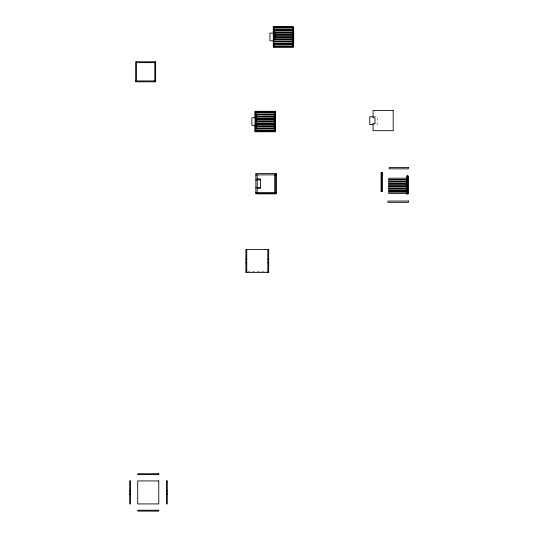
<?xml version="1.0" encoding="UTF-8"?>
<svg xmlns="http://www.w3.org/2000/svg" width="538" height="538" viewBox="0 0 538 538"><rect width="100%" height="100%" fill="white"/><g stroke="black" fill="none" stroke-linecap="round" stroke-linejoin="round"><path stroke-width="0.4" stroke-dasharray="2.69 2.02" d="M373.56 116.8L377.387 116.8L377.387 124.46L373.56 124.46M247.561 271.683L267.823 271.683"/><path stroke-width="0.81" d="M273.291 26.947L293.304 26.947L293.304 46.961L273.291 46.961L273.291 26.9L293.398 26.9L293.398 28.575M273.291 27.808L292.874 27.808L292.874 46.1M293.304 28.527L293.687 28.527L293.687 45.286L293.304 45.286M274.151 29.153L292.443 29.153M274.151 30.014L292.443 30.014M273.721 30.491L292.874 30.491M273.721 31.93L292.874 31.93M273.721 32.408L292.874 32.408M273.768 33.127L269.935 33.127L269.935 40.787L273.768 40.787M273.721 33.84L292.874 33.84M273.929 34.082L275.207 34.082L275.207 38.185M273.721 34.324L292.874 34.324M273.721 35.757L292.874 35.757M273.721 36.234L292.874 36.234M273.721 37.673L292.874 37.673M273.721 38.151L292.874 38.151M273.721 39.59L292.874 39.59M273.721 40.068L292.874 40.068M273.721 41.507L292.874 41.507M273.721 41.984L292.874 41.984M273.721 43.417L292.874 43.417M274.151 43.901L292.443 43.901M274.151 44.762L292.443 44.762M293.304 46.1L273.721 46.1L273.721 27.808M273.291 47.008L293.398 47.008L293.398 45.333M136.504 62.643L155.657 62.643M135.643 80.935L154.796 80.935M255.893 112.597L275.476 112.597M255.893 113.034L274.615 113.034M255.893 114.372L274.615 114.372M255.893 114.802L274.615 114.802M255.893 116.141L274.615 116.141M255.893 116.571L274.615 116.571M372.794 116.8L369.727 116.8L369.727 124.46L372.794 124.46M254.911 117.701L251.845 117.701L251.845 125.361L254.911 125.361M255.893 117.916L274.615 117.916M255.893 118.347L274.615 118.347M255.893 119.685L274.615 119.685M255.893 120.115L274.615 120.115M255.893 121.46L274.615 121.46M255.893 121.743L274.615 121.743M255.893 123.088L274.615 123.088M255.893 123.37L274.615 123.37M255.893 124.715L274.615 124.715M255.893 125.146L274.615 125.146M255.893 126.484L274.615 126.484M255.893 126.914L274.615 126.914M255.893 128.259L274.615 128.259M255.893 128.69L274.615 128.69M255.893 130.028L274.615 130.028M255.893 130.317L256.323 130.458M255.032 130.458L275.476 130.458M382.39 173.7L381.671 173.7L381.671 191.562M255.859 174.89L276.061 174.89M407.051 176.007L408.342 176.007L408.342 193.868L407.051 193.868M257.198 178.959L260.547 178.959L260.547 188.347L257.198 188.347M255.859 179.826L260.547 179.826M255.859 187.486L260.547 187.486M255.859 192.416L276.061 192.416M255.906 193.707L276.014 193.707L276.014 173.599M245.893 259.377L246.754 259.377M267.823 259.377L268.684 259.377M245.893 262.726L246.754 262.726M267.823 262.726L268.684 262.726M129.658 490.75L130.519 490.75M166.43 490.75L167.291 490.75M129.658 494.099L130.519 494.099M166.43 494.099L167.291 494.099M407.77 176.007L407.77 193.868M407.34 184.124L407.051 175.771L407.051 194.11L407.34 189.806M381.96 172.409L381.96 173.7M292.827 33.316L292.827 38.104M292.443 26.947L292.443 38.104M292.443 43.605L292.443 46.1M274.723 174.89L274.723 192.416M274.615 112.597L274.615 130.458M274.42 115.845L274.42 119.907M274.42 124.776L274.42 128.838M274.151 27.808L274.151 36.14M274.151 43.605L274.151 46.961M274.185 115.845L274.185 119.907M274.185 124.776L274.185 128.838M267.823 249.558L267.823 272.544M257.198 174.89L257.198 192.416M256.323 111.305L256.323 112.597M256.323 115.818L256.323 120.465M256.323 124.628L256.323 128.797M255.893 111.305L255.893 130.458M255.2 118.656L255.2 111.474L275.308 111.474L275.308 131.588L255.2 131.588L255.2 124.406M246.754 249.558L246.754 272.544M154.796 62.643L154.796 81.796M136.504 61.783L136.504 80.935M155.657 61.783L135.643 61.783L135.643 81.796L155.657 81.796L155.657 61.783M393.191 110.572L373.076 110.572L373.076 117.755L374.993 117.755L374.993 123.505L373.076 123.505L373.076 130.687L393.191 130.687L393.191 110.572M275.476 111.305L255.032 111.305L255.032 131.749L275.476 131.749L275.476 111.305M408.342 167.533L389.189 167.533L389.189 168.824L408.342 168.824L408.342 167.533M382.39 172.409L381.092 172.409L381.092 191.562L382.39 191.562L382.39 172.409M276.061 173.552L255.859 173.552L255.859 193.754L276.061 193.754L276.061 173.552M407.481 178.213L388.759 178.213L388.759 179.551L407.481 179.551L407.481 178.213M407.481 179.981L388.759 179.981L388.759 181.319L407.481 181.319L407.481 179.981M407.481 181.757L388.759 181.757L388.759 183.095L407.481 183.095L407.481 181.757M407.481 183.525L388.759 183.525L388.759 184.864L407.481 184.864L407.481 183.525M407.481 185.153L388.759 185.153L388.759 186.491L407.481 186.491L407.481 185.153M407.481 186.78L388.759 186.78L388.759 188.125L407.481 188.125L407.481 186.78M407.481 188.556L388.759 188.556L388.759 189.894L407.481 189.894L407.481 188.556M407.481 190.324L388.759 190.324L388.759 191.662L407.481 191.662L407.481 190.324M407.481 192.1L388.759 192.1L388.759 193.438L407.481 193.438L407.481 192.1M408.342 201.051L387.898 201.051L387.898 202.342L408.342 202.342L408.342 201.051M268.684 249.558L245.893 249.558L245.893 272.544L268.684 272.544L268.684 249.558M158.771 473.749L137.701 473.749L137.701 474.617L158.771 474.617L158.771 473.749M130.519 480.932L129.658 480.932L129.658 503.918L130.519 503.918L130.519 480.932M158.771 480.932L137.701 480.932L137.701 503.918L158.771 503.918L158.771 480.932M167.291 480.932L166.43 480.932L166.43 503.918L167.291 503.918L167.291 480.932M158.771 510.239L137.701 510.239L137.701 511.1L158.771 511.1L158.771 510.239"/></g></svg>
